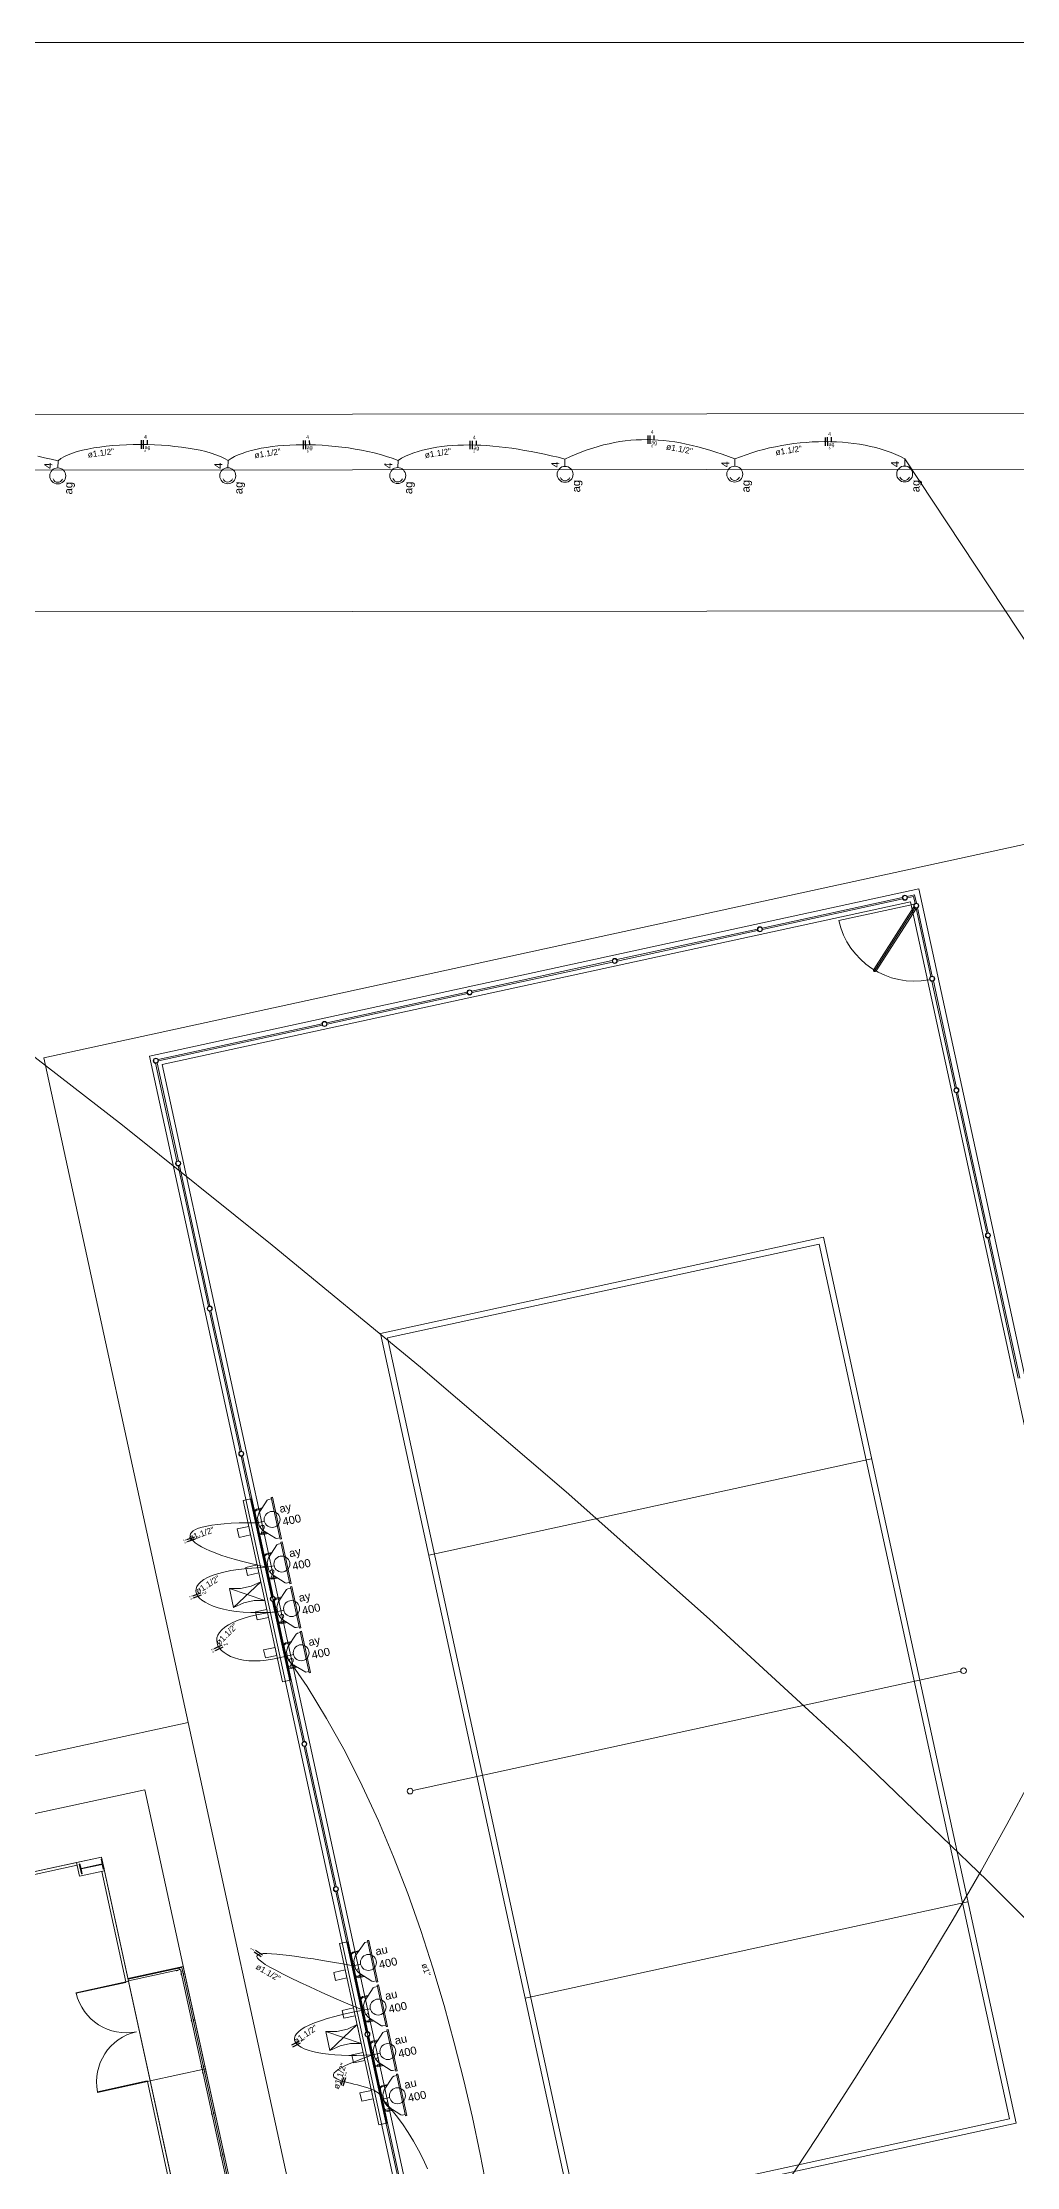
# Model space of a CAD drawing. Header units: millimetres. Extents: x -395 to 1008, y 9 to 692.
# Drawn here: x -67.12 to -49.92, y 83.32 to 120.8 of the extents above; entities that cross this region are included whole.
import ezdxf

# ---------------------------------------------------------------- set-up
doc = ezdxf.new("R2010")
doc.units = ezdxf.units.MM
doc.header["$LTSCALE"] = 0.1
doc.header["$MEASUREMENT"] = 0
doc.layers.get('0').update_dxf_attribs({"color": 5})
for name, color, linetype, lineweight in [('.10 ultra fina', 240, 'Continuous', 5), ('.15', 150, 'Continuous', 15), ('.20', 130, 'Continuous', 5), ('.25', 70, 'Continuous', 5), ('.30', 50, 'Continuous', 5), ('.40 Interno parede', 27, 'Continuous', 5)]:
    doc.layers.add(name, color=color, linetype=linetype, lineweight=lineweight)
doc.styles.add('Arial', font='arial.ttf')
doc.dimstyles.get("Standard").update_dxf_attribs({"dimtxt": 0.18, "dimasz": 0.18, "dimexe": 0.18, "dimexo": 0.0625, "dimgap": 0.09, "dimtad": 0, "dimtih": 1, "dimtoh": 1, "dimdec": 4, "dimzin": 0, "dimdsep": 46, "dimtxsty": 'Standard', "dimcen": 0.09, "dimadec": 0, "dimazin": 0, "dimtfac": 1, "dimtdec": 4, "dimtofl": 0, "dimtmove": 0, "dimatfit": 3, "dimfxl": 1, "dimtolj": 1, "dimtzin": 0, "dimarcsym": 0})

# ---------------------------------------------------------------- blocks, each defined once
blk = doc.blocks.new('_Oblique')
at = {"color": 0, "linetype": 'ByBlock', "lineweight": -2}
blk.add_line((-0.5, -0.5), (0.5, 0.5), dxfattribs=at)
blk = doc.blocks.new('*D20')
at = {"layer": '.10 ultra fina', "color": 0, "lineweight": -2, "transparency": 16777216}
for p, q in [((-136.356, 120.8), (-14.162, 120.799)), ((-136.256, 114.371), (-136.256, 120.9)), ((-14.262, 114.37), (-14.262, 120.899))]:
    blk.add_line(p, q, dxfattribs=at)
at = {"layer": 'Defpoints', "color": 0, "transparency": 16777216}
for p in [(-14.262, 120.799), (-136.256, 114.171), (-14.262, 114.17)]:
    blk.add_point(p, dxfattribs=at)
at = {"layer": '.10 ultra fina', "color": 0, "lineweight": -2, "transparency": 16777216, "xscale": 0.2, "yscale": 0.2, "zscale": 0.2}
for p, rotation in [((-136.256, 120.8), 179.9993202960368), ((-14.262, 120.799), 359.9993202960368)]:
    blk.add_blockref('_Oblique', p, dxfattribs=dict(at, rotation=rotation))
at = {"layer": '.10 ultra fina', "color": 0, "lineweight": 5, "transparency": 16777216, "insert": (-75.259, 120.979), "char_height": 0.18, "attachment_point": 5, "rotation": 359.9993}
blk.add_mtext('\\A1;122', dxfattribs=at)
blk = doc.blocks.new('eeetet')
at = {"layer": '.10 ultra fina', "color": 240, "lineweight": 5}
for p, q in [((678.938, 174.37), (556.944, 174.258)), ((652.282, 173.367), (575.287, 173.291)), ((652.287, 170.867), (575.292, 170.791)), ((626.105, 162.968), (643.596, 166.772)), ((627.97, 162.996), (641.552, 165.95)), ((627.97, 162.996), (641.552, 165.95)), ((628.198, 162.85), (641.406, 165.722)), ((641.263, 165.797), (638.786, 165.259)), ((641.269, 165.772), (638.792, 165.234)), ((641.474, 165.683), (640.14, 165.393)), ((641.479, 165.844), (641.347, 165.816)), ((641.459, 165.814), (641.352, 165.791)), ((641.406, 165.722), (647.125, 139.42)), ((641.486, 165.692), (641.459, 165.814)), ((641.511, 165.697), (641.479, 165.844)), ((641.552, 165.95), (647.353, 139.274)), ((641.552, 165.95), (647.353, 139.274)), ((641.466, 165.636), (640.756, 164.53)), ((641.484, 165.615), (640.763, 164.494)), ((641.509, 165.608), (640.798, 164.502)), ((641.504, 165.608), (641.766, 164.403)), ((641.529, 165.614), (641.791, 164.409)), ((638.703, 165.241), (636.225, 164.702)), ((638.708, 165.216), (636.23, 164.677)), ((636.141, 164.684), (633.663, 164.145)), ((636.146, 164.659), (633.668, 164.12)), ((642.194, 162.436), (641.784, 164.32)), ((642.219, 162.441), (641.809, 164.325)), ((633.579, 164.127), (631.102, 163.588)), ((633.585, 164.102), (631.107, 163.563)), ((631.018, 163.57), (628.123, 162.94)), ((631.024, 163.545), (628.129, 162.915)), ((628.655, 151.242), (626.105, 162.968)), ((633.77, 136.32), (627.97, 162.996)), ((633.77, 136.32), (627.97, 162.996)), ((628.457, 161.145), (628.081, 162.874)), ((628.482, 161.151), (628.106, 162.879)), ((633.903, 136.61), (628.198, 162.85)), ((642.751, 159.875), (642.212, 162.352)), ((642.776, 159.88), (642.237, 162.358)), ((629.014, 158.584), (628.476, 161.062)), ((629.039, 158.589), (628.5, 161.067)), ((632.053, 158.102), (639.87, 159.802)), ((632.172, 158.026), (639.794, 159.683)), ((639.794, 159.683), (643.151, 144.244)), ((639.87, 159.802), (643.27, 144.168)), ((643.308, 157.313), (642.769, 159.791)), ((643.333, 157.318), (642.794, 159.797)), ((629.571, 156.022), (629.033, 158.5)), ((629.596, 156.027), (629.057, 158.505)), ((635.453, 142.468), (632.053, 158.102)), ((635.529, 142.587), (632.172, 158.026)), ((630.128, 153.461), (629.59, 155.938)), ((630.153, 153.466), (629.614, 155.944)), ((640.72, 155.894), (632.903, 154.194)), ((630.685, 150.9), (630.146, 153.377)), ((630.71, 150.905), (630.171, 153.383)), ((642.295, 152.143), (632.621, 150.039)), ((614.482, 148.161), (628.655, 151.242)), ((628.655, 151.242), (614.482, 148.161)), ((639.939, 99.348), (628.655, 151.242)), ((631.242, 148.338), (630.703, 150.816)), ((631.267, 148.344), (630.728, 150.821)), ((601.498, 144.315), (627.89, 150.053)), ((627.89, 150.053), (636.009, 112.713)), ((627.125, 148.864), (602.687, 143.55)), ((626.686, 148.768), (627.125, 148.864)), ((627.119, 148.826), (627.133, 148.829)), ((627.137, 148.743), (627.119, 148.826)), ((637.56, 100.877), (627.125, 148.864)), ((627.125, 148.864), (627.178, 148.62)), ((627.133, 148.829), (627.171, 148.655)), ((603.127, 143.645), (626.686, 148.768)), ((603.138, 143.597), (626.696, 148.719)), ((626.739, 148.525), (626.686, 148.768)), ((626.732, 148.742), (626.746, 148.745)), ((626.77, 148.567), (626.732, 148.742)), ((627.178, 148.62), (626.739, 148.525)), ((626.746, 148.745), (626.764, 148.662)), ((626.764, 148.662), (627.137, 148.743)), ((627.139, 148.735), (626.766, 148.654)), ((626.766, 148.654), (626.784, 148.571)), ((626.784, 148.571), (626.77, 148.567)), ((627.553, 146.662), (627.129, 148.61)), ((627.157, 148.651), (627.139, 148.735)), ((627.171, 148.655), (627.157, 148.651)), ((627.178, 148.62), (628.4, 143.001)), ((628.4, 143.001), (627.178, 148.62)), ((627.602, 146.673), (627.178, 148.62)), ((631.799, 145.777), (631.26, 148.254)), ((631.824, 145.782), (631.285, 148.26)), ((642.42, 148.077), (634.603, 146.377)), ((626.673, 146.471), (627.553, 146.662)), ((626.676, 146.461), (627.555, 146.652)), ((627.553, 146.662), (627.602, 146.673)), ((627.555, 146.652), (627.553, 146.662)), ((627.591, 146.722), (628.568, 146.934)), ((628.544, 146.916), (627.594, 146.709)), ((628.521, 146.88), (627.6, 146.68)), ((627.602, 146.673), (627.984, 144.914)), ((628.498, 146.906), (628.504, 146.876)), ((628.521, 146.88), (630.295, 138.72)), ((628.557, 146.854), (628.528, 146.848)), ((628.544, 146.916), (630.324, 138.726)), ((628.568, 146.934), (628.961, 145.126)), ((626.676, 146.461), (626.673, 146.471)), ((632.356, 143.215), (631.817, 145.693)), ((632.381, 143.221), (631.842, 145.699)), ((627.984, 144.914), (628.961, 145.126)), ((628.961, 145.126), (630.364, 138.677)), ((627.054, 144.722), (627.933, 144.913)), ((627.054, 144.722), (627.056, 144.712)), ((627.056, 144.712), (627.935, 144.903)), ((627.935, 144.903), (627.933, 144.913)), ((627.935, 144.903), (627.984, 144.914)), ((628.351, 142.99), (627.935, 144.903)), ((627.984, 144.914), (628.4, 143.001)), ((643.27, 144.168), (635.453, 142.468)), ((643.151, 144.244), (635.529, 142.587))]:
    blk.add_line(p, q, dxfattribs=at)
for points in [[(629.626, 155.157), (629.766, 155.188), (630.462, 151.988), (630.322, 151.957), (629.626, 155.157)], [(630.125, 155.184), (630.071, 155.172), (630.05, 155.16), (629.903, 154.932), (629.88, 154.854), (629.889, 154.774), (629.914, 154.698), (629.967, 154.636), (630.195, 154.49), (630.22, 154.487), (630.274, 154.499)], [(630.12, 155.208), (630.28, 154.476), (630.303, 154.481), (630.144, 155.213), (630.12, 155.208)], [(629.961, 154.553), (630.062, 154.575), (630.043, 154.587), (629.957, 154.569), (629.923, 154.577), (629.91, 154.599), (629.836, 154.942), (629.839, 154.967), (629.866, 154.989), (629.952, 155.008), (629.964, 155.027), (629.863, 155.005), (629.827, 154.981), (629.82, 154.938), (629.895, 154.596), (629.919, 154.56), (629.961, 154.553)], [(629.523, 154.654), (629.726, 154.698), (629.758, 154.55), (629.556, 154.506), (629.523, 154.654)], [(630.132, 153.767), (630.233, 153.789), (630.214, 153.801), (630.128, 153.782), (630.094, 153.791), (630.081, 153.813), (630.007, 154.156), (630.01, 154.181), (630.037, 154.203), (630.123, 154.222), (630.135, 154.24), (630.034, 154.218), (629.998, 154.195), (629.991, 154.152), (630.066, 153.81), (630.09, 153.774), (630.132, 153.767)], [(630.297, 154.398), (630.242, 154.386), (630.221, 154.373), (630.074, 154.146), (630.051, 154.067), (630.06, 153.988), (630.084, 153.912), (630.138, 153.85), (630.366, 153.704), (630.391, 153.701), (630.445, 153.713)], [(630.291, 154.421), (630.451, 153.689), (630.474, 153.694), (630.315, 154.426), (630.291, 154.421)], [(629.458, 153.27), (629.937, 153.724), (629.767, 153.647), (629.58, 153.606), (629.385, 153.604), (629.458, 153.27)], [(629.671, 153.977), (629.873, 154.021), (629.903, 153.88), (629.701, 153.836), (629.671, 153.977)], [(630.01, 153.39), (629.937, 153.724)], [(629.458, 153.27), (629.636, 153.349), (629.823, 153.39), (630.01, 153.39), (629.385, 153.604)], [(630.303, 152.981), (630.404, 153.003), (630.385, 153.015), (630.299, 152.996), (630.265, 153.005), (630.252, 153.026), (630.178, 153.369), (630.181, 153.394), (630.208, 153.416), (630.294, 153.435), (630.306, 153.454), (630.205, 153.432), (630.169, 153.408), (630.162, 153.366), (630.237, 153.023), (630.261, 152.988), (630.303, 152.981)], [(630.467, 153.612), (630.413, 153.6), (630.391, 153.587), (630.245, 153.36), (630.222, 153.281), (630.231, 153.201), (630.255, 153.125), (630.309, 153.063), (630.537, 152.917), (630.562, 152.915), (630.616, 152.927)], [(630.462, 153.635), (630.622, 152.903), (630.645, 152.908), (630.486, 153.64), (630.462, 153.635)], [(629.842, 153.19), (630.044, 153.234), (630.075, 153.094), (629.872, 153.05), (629.842, 153.19)], [(629.987, 152.521), (630.19, 152.565), (630.22, 152.424), (630.018, 152.38), (629.987, 152.521)], [(630.474, 152.194), (630.575, 152.216), (630.556, 152.228), (630.47, 152.21), (630.436, 152.219), (630.423, 152.24), (630.349, 152.583), (630.352, 152.608), (630.379, 152.63), (630.465, 152.649), (630.477, 152.668), (630.376, 152.646), (630.34, 152.622), (630.333, 152.579), (630.408, 152.237), (630.432, 152.201), (630.474, 152.194)], [(630.638, 152.825), (630.584, 152.814), (630.562, 152.801), (630.416, 152.573), (630.393, 152.495), (630.402, 152.415), (630.426, 152.339), (630.48, 152.277), (630.733, 152.128), (630.787, 152.14)], [(630.633, 152.848), (630.792, 152.117), (630.816, 152.122), (630.657, 152.853), (630.633, 152.848)], [(632.022, 144.14), (632.162, 144.17), (631.466, 147.37), (631.326, 147.34), (632.022, 144.14)], [(631.974, 146.682), (631.92, 146.67), (631.895, 146.673), (631.667, 146.819), (631.613, 146.881), (631.589, 146.957), (631.58, 147.036), (631.603, 147.115), (631.771, 147.355), (631.825, 147.367)], [(631.979, 146.658), (631.82, 147.39), (631.844, 147.395), (632.003, 146.663), (631.979, 146.658)], [(631.562, 147.187), (631.664, 147.209), (631.652, 147.19), (631.566, 147.172), (631.539, 147.149), (631.536, 147.125), (631.61, 146.782), (631.623, 146.76), (631.657, 146.751), (631.743, 146.77), (631.762, 146.758), (631.661, 146.736), (631.619, 146.743), (631.595, 146.779), (631.52, 147.121), (631.527, 147.163), (631.562, 147.187)], [(631.255, 146.689), (631.458, 146.733), (631.427, 146.872), (631.225, 146.828), (631.255, 146.689)], [(632.145, 145.896), (632.091, 145.884), (632.066, 145.886), (631.838, 146.032), (631.784, 146.094), (631.76, 146.17), (631.75, 146.25), (631.774, 146.328), (631.92, 146.556), (631.942, 146.569), (631.996, 146.581)], [(632.15, 145.872), (631.991, 146.604), (632.015, 146.609), (632.174, 145.877), (632.15, 145.872)], [(631.401, 146.019), (631.603, 146.063), (631.573, 146.203), (631.371, 146.159), (631.401, 146.019)], [(631.733, 146.401), (631.835, 146.423), (631.823, 146.404), (631.737, 146.386), (631.709, 146.363), (631.707, 146.338), (631.781, 145.996), (631.794, 145.974), (631.828, 145.965), (631.914, 145.984), (631.933, 145.972), (631.832, 145.95), (631.79, 145.956), (631.766, 145.992), (631.691, 146.335), (631.698, 146.377), (631.733, 146.401)], [(631.085, 145.787), (631.28, 145.789), (631.467, 145.829), (631.637, 145.907), (631.157, 145.452)], [(631.637, 145.907), (631.71, 145.572)], [(632.321, 145.086), (632.162, 145.817), (632.186, 145.823), (632.345, 145.091), (632.321, 145.086)], [(631.085, 145.787), (631.71, 145.572), (631.523, 145.572), (631.336, 145.532), (631.157, 145.452), (631.085, 145.787)], [(631.904, 145.615), (632.006, 145.637), (631.994, 145.618), (631.908, 145.599), (631.88, 145.577), (631.878, 145.552), (631.952, 145.209), (631.965, 145.188), (631.999, 145.179), (632.085, 145.197), (632.104, 145.185), (632.003, 145.163), (631.961, 145.17), (631.937, 145.206), (631.862, 145.548), (631.869, 145.59), (631.904, 145.615)], [(632.316, 145.109), (632.262, 145.097), (632.237, 145.1), (632.009, 145.246), (631.955, 145.308), (631.931, 145.384), (631.921, 145.464), (631.945, 145.542), (632.091, 145.769), (632.113, 145.782), (632.167, 145.794)], [(631.572, 145.233), (631.774, 145.277), (631.744, 145.417), (631.542, 145.373), (631.572, 145.233)], [(631.719, 144.555), (631.922, 144.599), (631.889, 144.747), (631.687, 144.703), (631.719, 144.555)], [(632.075, 144.828), (632.177, 144.85), (632.165, 144.831), (632.079, 144.813), (632.051, 144.79), (632.049, 144.765), (632.123, 144.423), (632.136, 144.401), (632.17, 144.393), (632.256, 144.411), (632.275, 144.399), (632.174, 144.377), (632.132, 144.384), (632.108, 144.419), (632.033, 144.762), (632.04, 144.804), (632.075, 144.828)], [(632.487, 144.323), (632.433, 144.311), (632.408, 144.314), (632.18, 144.46), (632.126, 144.521), (632.102, 144.598), (632.092, 144.677), (632.116, 144.756), (632.262, 144.983), (632.284, 144.996), (632.338, 145.008)], [(632.492, 144.299), (632.333, 145.031), (632.357, 145.036), (632.516, 144.305), (632.492, 144.299)]]:
    blk.add_lwpolyline(points, dxfattribs=at)
for centre, radius in [((641.308, 165.794), 0.0446), ((641.308, 165.794), 0.0382), ((641.508, 165.653), 0.0446), ((641.508, 165.653), 0.0382), ((638.747, 165.237), 0.0446), ((638.747, 165.237), 0.0382), ((636.185, 164.68), 0.0446), ((636.185, 164.68), 0.0382), ((641.788, 164.365), 0.0446), ((641.788, 164.365), 0.0382), ((633.624, 164.124), 0.0446), ((633.624, 164.124), 0.0382), ((631.062, 163.567), 0.0446), ((631.062, 163.567), 0.0382), ((628.085, 162.918), 0.0446), ((628.085, 162.918), 0.0382), ((642.216, 162.397), 0.0446), ((642.216, 162.397), 0.0382), ((628.479, 161.106), 0.0446), ((628.479, 161.106), 0.0382), ((642.773, 159.835), 0.0446), ((642.773, 159.835), 0.0382), ((629.036, 158.545), 0.0446), ((629.036, 158.545), 0.0382), ((629.593, 155.983), 0.0446), ((629.593, 155.983), 0.0382), ((630.15, 153.421), 0.0446), ((630.15, 153.421), 0.0382), ((642.343, 152.153), 0.05), ((630.706, 150.861), 0.0446), ((630.706, 150.861), 0.0382), ((632.572, 150.029), 0.05), ((631.263, 148.299), 0.0446), ((631.263, 148.299), 0.0382), ((631.82, 145.737), 0.0446), ((631.82, 145.737), 0.0382)]:
    blk.add_circle(centre, radius, dxfattribs=at)
for centre, radius, start, end in [((641.477, 165.692), 1.37, 192.6341, 280.6812), ((640.777, 164.516), 0.0255, 147.2675, 327.2675), ((628.452, 146.88), 0.0228, 53.3552, 151.1798), ((628.452, 146.88), 0.0228, 233.3552, 331.1798), ((628.553, 146.802), 0.0228, 143.3552, 241.1798), ((628.553, 146.802), 0.0228, 323.3552, 61.1798), ((627.561, 146.674), 0.91, 193.5202, 281.6497), ((628.731, 145.984), 0.0228, 143.3552, 241.1798), ((628.731, 145.984), 0.0228, 323.3552, 61.1798), ((627.947, 144.896), 0.91, 102.8853, 191.0149), ((628.909, 145.166), 0.0228, 143.3552, 241.1798), ((628.93, 145.066), 0.0228, 143.3552, 241.1798), ((628.909, 145.166), 0.0228, 323.3552, 61.1798), ((628.93, 145.066), 0.0228, 323.3552, 61.1798), ((629.089, 144.336), 0.0228, 143.3552, 241.1798), ((629.089, 144.336), 0.0228, 323.3552, 61.1798), ((629.248, 143.606), 0.0228, 143.3552, 241.1798), ((629.248, 143.606), 0.0228, 323.3552, 61.1798)]:
    blk.add_arc(centre, radius, start, end, dxfattribs=at)
dim = blk.add_aligned_dim(p1=(556.944, 174.258), p2=(678.938, 174.256), distance=6.629, dimstyle='Standard', override={"dimasz": 0.2, "dimexe": 0.1, "dimexo": 0.2, "dimtad": 1, "dimtih": 0, "dimtoh": 0, "dimdec": 1, "dimzin": 8, "dimblk": 'Oblique', "dimdle": 0.1, "dimadec": 1, "dimazin": 3}, dxfattribs=at)
dim.commit()
dim.dimension.update_dxf_attribs({"geometry": '*D20', "text_midpoint": (617.941, 181.066), "insert": (693.2, 60.087)})

msp = doc.modelspace()

# ---------------------------------------------------------------- linework, layer by layer
at = {"layer": '.15', "color": 150, "lineweight": 15}
for p, q in [((-66.843, 113.292), (-66.84, 113.42)), ((-63.842, 113.295), (-63.84, 113.423)), ((-60.843, 113.298), (-60.84, 113.426)), ((-57.894, 113.32), (-57.895, 113.449)), ((-54.896, 113.323), (-54.895, 113.452)), ((-51.896, 113.326), (-51.895, 113.454)), ((-63.2, 94.705), (-63.325, 94.678)), ((-63.029, 93.919), (-63.154, 93.891)), ((-62.858, 93.133), (-62.983, 93.105)), ((-62.688, 92.352), (-62.814, 92.325)), ((-61.5, 86.887), (-61.625, 86.86)), ((-61.329, 86.101), (-61.455, 86.074)), ((-61.158, 85.315), (-61.284, 85.288)), ((-60.988, 84.535), (-61.114, 84.507))]:
    msp.add_line(p, q, dxfattribs=at)
for centre in [(-66.847, 113.151), (-63.845, 113.154), (-60.846, 113.157), (-57.892, 113.179), (-54.897, 113.182), (-51.897, 113.185), (-63.062, 94.735), (-62.891, 93.949), (-62.72, 93.163), (-62.55, 92.382), (-61.362, 86.917), (-61.191, 86.131), (-61.02, 85.345), (-60.851, 84.565)]:
    msp.add_circle(centre, 0.141, dxfattribs=at)
for centre, start, end in [((-66.847, 113.126), 198.9847, 338.3548), ((-63.845, 113.129), 199.4153, 338.7854), ((-60.846, 113.132), 199.1196, 338.4898), ((-57.892, 113.155), 201.0185, 340.3887), ((-54.897, 113.158), 200.0542, 339.4244), ((-51.897, 113.16), 199.9507, 339.3209)]:
    msp.add_arc(centre, 0.0881, start, end, dxfattribs=at)
at = {"layer": '.20', "color": 130, "lineweight": 20}
for points in [[(-63.84, 113.423), (-63.903, 113.459), (-63.975, 113.493), (-64.054, 113.524), (-64.141, 113.552), (-64.234, 113.579), (-64.333, 113.603), (-64.438, 113.624), (-64.547, 113.643), (-64.66, 113.659), (-64.777, 113.673), (-64.896, 113.685), (-65.018, 113.694), (-65.141, 113.7), (-65.265, 113.704), (-65.389, 113.705), (-65.513, 113.704), (-65.636, 113.701), (-65.757, 113.695), (-65.875, 113.686), (-65.991, 113.675), (-66.103, 113.661), (-66.211, 113.645), (-66.313, 113.626), (-66.41, 113.604), (-66.501, 113.58), (-66.585, 113.553), (-66.662, 113.524), (-66.73, 113.492), (-66.79, 113.458), (-66.84, 113.42)], [(-60.84, 113.426), (-60.941, 113.463), (-61.045, 113.496), (-61.151, 113.528), (-61.26, 113.556), (-61.372, 113.582), (-61.485, 113.605), (-61.599, 113.626), (-61.715, 113.644), (-61.831, 113.66), (-61.948, 113.673), (-62.065, 113.684), (-62.182, 113.692), (-62.298, 113.697), (-62.413, 113.7), (-62.526, 113.701), (-62.639, 113.699), (-62.749, 113.695), (-62.856, 113.688), (-62.961, 113.679), (-63.063, 113.668), (-63.162, 113.654), (-63.257, 113.638), (-63.348, 113.619), (-63.434, 113.598), (-63.516, 113.575), (-63.592, 113.549), (-63.663, 113.521), (-63.729, 113.491), (-63.788, 113.458), (-63.84, 113.423)], [(-57.895, 113.449), (-58.016, 113.479), (-58.136, 113.507), (-58.255, 113.534), (-58.372, 113.559), (-58.489, 113.582), (-58.605, 113.602), (-58.72, 113.621), (-58.833, 113.638), (-58.945, 113.653), (-59.056, 113.666), (-59.165, 113.676), (-59.272, 113.685), (-59.378, 113.691), (-59.482, 113.695), (-59.584, 113.697), (-59.684, 113.696), (-59.783, 113.694), (-59.879, 113.688), (-59.973, 113.681), (-60.065, 113.67), (-60.154, 113.658), (-60.241, 113.643), (-60.326, 113.625), (-60.407, 113.605), (-60.487, 113.582), (-60.563, 113.556), (-60.637, 113.528), (-60.708, 113.497), (-60.776, 113.463), (-60.84, 113.426)], [(-57.895, 113.449), (-57.796, 113.494), (-57.696, 113.536), (-57.598, 113.575), (-57.501, 113.61), (-57.404, 113.643), (-57.307, 113.672), (-57.211, 113.697), (-57.115, 113.72), (-57.019, 113.739), (-56.924, 113.756), (-56.829, 113.769), (-56.733, 113.779), (-56.637, 113.786), (-56.541, 113.79), (-56.445, 113.791), (-56.348, 113.789), (-56.251, 113.783), (-56.153, 113.775), (-56.055, 113.764), (-55.955, 113.75), (-55.855, 113.733), (-55.753, 113.713), (-55.651, 113.69), (-55.547, 113.665), (-55.442, 113.636), (-55.336, 113.605), (-55.228, 113.571), (-55.119, 113.534), (-55.008, 113.494), (-54.895, 113.452)], [(-51.895, 113.454), (-51.973, 113.494), (-52.053, 113.531), (-52.137, 113.565), (-52.223, 113.596), (-52.312, 113.624), (-52.404, 113.65), (-52.498, 113.673), (-52.594, 113.693), (-52.692, 113.71), (-52.792, 113.725), (-52.894, 113.736), (-52.997, 113.745), (-53.101, 113.752), (-53.207, 113.755), (-53.313, 113.756), (-53.42, 113.755), (-53.528, 113.75), (-53.636, 113.743), (-53.744, 113.733), (-53.852, 113.721), (-53.96, 113.706), (-54.068, 113.688), (-54.175, 113.667), (-54.281, 113.644), (-54.387, 113.619), (-54.491, 113.591), (-54.595, 113.56), (-54.697, 113.526), (-54.797, 113.49), (-54.895, 113.452)], [(-81.901, 113.416), (-79.195, 111.579), (-76.484, 109.694), (-73.773, 107.762), (-71.069, 105.784), (-68.377, 103.761), (-65.705, 101.692), (-63.059, 99.578), (-60.446, 97.421), (-57.87, 95.221), (-55.34, 92.978), (-52.861, 90.692), (-50.44, 88.366), (-48.083, 85.998), (-45.796, 83.59), (-43.586, 81.142)], [(-66.84, 113.42), (-66.96, 113.447), (-67.08, 113.472), (-67.201, 113.497)], [(-51.895, 113.454), (-49.399, 109.681), (-47.078, 106.082), (-44.923, 102.651), (-42.928, 99.378), (-41.085, 96.253), (-39.389, 93.268), (-37.831, 90.414), (-36.405, 87.681), (-35.103, 85.061), (-33.918, 82.544)], [(-63.154, 93.891), (-63.314, 93.927), (-63.464, 93.962), (-63.604, 93.998), (-63.735, 94.035), (-63.856, 94.072), (-63.968, 94.108), (-64.069, 94.145), (-64.16, 94.182), (-64.241, 94.218), (-64.311, 94.254), (-64.371, 94.289), (-64.42, 94.323), (-64.459, 94.357), (-64.486, 94.39), (-64.503, 94.421), (-64.508, 94.452), (-64.501, 94.481), (-64.484, 94.508), (-64.454, 94.534), (-64.413, 94.558), (-64.36, 94.581), (-64.295, 94.601), (-64.218, 94.619), (-64.128, 94.635), (-64.026, 94.649), (-63.912, 94.66), (-63.784, 94.669), (-63.644, 94.675), (-63.491, 94.678), (-63.325, 94.678)], [(-62.983, 93.105), (-63.143, 93.095), (-63.295, 93.091), (-63.438, 93.094), (-63.573, 93.101), (-63.698, 93.114), (-63.814, 93.131), (-63.92, 93.153), (-64.017, 93.178), (-64.104, 93.207), (-64.18, 93.239), (-64.246, 93.274), (-64.301, 93.31), (-64.345, 93.349), (-64.377, 93.389), (-64.398, 93.43), (-64.408, 93.472), (-64.405, 93.514), (-64.39, 93.555), (-64.362, 93.596), (-64.321, 93.636), (-64.268, 93.675), (-64.201, 93.712), (-64.12, 93.746), (-64.026, 93.778), (-63.917, 93.807), (-63.794, 93.833), (-63.657, 93.854), (-63.505, 93.871), (-63.337, 93.884), (-63.154, 93.891)], [(-62.814, 92.325), (-62.936, 92.291), (-63.054, 92.267), (-63.167, 92.25), (-63.275, 92.241), (-63.378, 92.239), (-63.475, 92.243), (-63.566, 92.254), (-63.65, 92.271), (-63.727, 92.293), (-63.797, 92.319), (-63.859, 92.35), (-63.912, 92.385), (-63.957, 92.422), (-63.993, 92.463), (-64.019, 92.506), (-64.035, 92.551), (-64.041, 92.597), (-64.036, 92.645), (-64.019, 92.692), (-63.992, 92.74), (-63.952, 92.787), (-63.899, 92.833), (-63.834, 92.877), (-63.756, 92.919), (-63.664, 92.959), (-63.558, 92.996), (-63.437, 93.03), (-63.301, 93.06), (-63.15, 93.085), (-62.983, 93.105)], [(-59.264, 82.898), (-59.389, 83.534), (-59.528, 84.181), (-59.68, 84.836), (-59.847, 85.497), (-60.028, 86.159), (-60.226, 86.822), (-60.44, 87.482), (-60.67, 88.136), (-60.919, 88.781), (-61.185, 89.416), (-61.471, 90.036), (-61.776, 90.64), (-62.101, 91.225), (-62.446, 91.787), (-62.814, 92.325)], [(-54.163, 82.74), (-53.447, 83.831), (-52.778, 84.868), (-52.156, 85.853), (-51.577, 86.791), (-51.041, 87.684), (-50.547, 88.536), (-50.092, 89.35), (-49.676, 90.131)], [(-61.625, 86.86), (-61.817, 86.893), (-61.999, 86.924), (-62.171, 86.952), (-62.334, 86.979), (-62.486, 87.002), (-62.628, 87.023), (-62.758, 87.04), (-62.876, 87.054), (-62.982, 87.065), (-63.074, 87.072), (-63.154, 87.075), (-63.219, 87.074), (-63.27, 87.068), (-63.307, 87.057), (-63.327, 87.042), (-63.332, 87.022), (-63.321, 86.996), (-63.292, 86.964), (-63.247, 86.927), (-63.183, 86.884), (-63.101, 86.835), (-63, 86.779), (-62.88, 86.717), (-62.74, 86.647), (-62.58, 86.571), (-62.398, 86.487), (-62.196, 86.396), (-61.971, 86.296), (-61.724, 86.189), (-61.455, 86.074)], [(-61.284, 85.288), (-61.432, 85.279), (-61.574, 85.275), (-61.71, 85.275), (-61.837, 85.279), (-61.957, 85.286), (-62.069, 85.297), (-62.172, 85.31), (-62.267, 85.327), (-62.352, 85.347), (-62.429, 85.369), (-62.495, 85.394), (-62.551, 85.421), (-62.597, 85.45), (-62.632, 85.481), (-62.656, 85.514), (-62.669, 85.548), (-62.669, 85.583), (-62.658, 85.62), (-62.634, 85.657), (-62.598, 85.695), (-62.548, 85.734), (-62.485, 85.773), (-62.408, 85.812), (-62.317, 85.851), (-62.211, 85.89), (-62.091, 85.928), (-61.955, 85.966), (-61.804, 86.003), (-61.637, 86.039), (-61.455, 86.074)], [(-61.114, 84.507), (-61.128, 84.545), (-61.151, 84.578), (-61.183, 84.609), (-61.223, 84.636), (-61.269, 84.661), (-61.32, 84.684), (-61.376, 84.704), (-61.435, 84.723), (-61.495, 84.741), (-61.557, 84.757), (-61.618, 84.772), (-61.679, 84.787), (-61.736, 84.801), (-61.791, 84.816), (-61.84, 84.831), (-61.884, 84.846), (-61.921, 84.862), (-61.951, 84.88), (-61.971, 84.899), (-61.981, 84.919), (-61.98, 84.942), (-61.967, 84.967), (-61.94, 84.995), (-61.898, 85.026), (-61.841, 85.06), (-61.768, 85.097), (-61.676, 85.138), (-61.566, 85.184), (-61.435, 85.233), (-61.284, 85.288)], [(-60.318, 83.276), (-60.397, 83.444), (-60.48, 83.606), (-60.569, 83.763), (-60.663, 83.917), (-60.764, 84.067), (-60.873, 84.215), (-60.989, 84.361), (-61.114, 84.507)]]:
    msp.add_lwpolyline(points, dxfattribs=at)
at = {"layer": '.25', "color": 70, "lineweight": 25}
for p, q in [((-65.371, 113.63), (-65.371, 113.78)), ((-65.333, 113.63), (-65.333, 113.78)), ((-65.262, 113.705), (-65.262, 113.78)), ((-62.507, 113.626), (-62.508, 113.776)), ((-62.47, 113.626), (-62.471, 113.776)), ((-62.399, 113.702), (-62.4, 113.777)), ((-59.566, 113.622), (-59.565, 113.772)), ((-59.528, 113.622), (-59.528, 113.772)), ((-59.457, 113.696), (-59.457, 113.771)), ((-56.427, 113.716), (-56.426, 113.866)), ((-56.389, 113.715), (-56.388, 113.865)), ((-56.318, 113.79), (-56.317, 113.865)), ((-53.294, 113.681), (-53.294, 113.831)), ((-53.256, 113.682), (-53.257, 113.832)), ((-53.186, 113.757), (-53.186, 113.832)), ((-64.567, 94.379), (-64.425, 94.428)), ((-64.555, 94.344), (-64.413, 94.392)), ((-64.462, 93.387), (-64.322, 93.438)), ((-64.45, 93.352), (-64.309, 93.403)), ((-64.078, 92.457), (-63.943, 92.522)), ((-64.062, 92.423), (-63.927, 92.488)), ((-63.255, 87.014), (-63.378, 87.101)), ((-63.234, 87.044), (-63.356, 87.131)), ((-62.713, 85.461), (-62.581, 85.533)), ((-62.695, 85.428), (-62.563, 85.5)), ((-61.846, 84.754), (-61.799, 84.896)), ((-61.81, 84.742), (-61.764, 84.885))]:
    msp.add_line(p, q, dxfattribs=at)

# ---------------------------------------------------------------- block references
at = {"layer": '.30'}
msp.add_blockref('eeetet', (-693.2, -60.087), dxfattribs=at)

# ---------------------------------------------------------------- texts
at = {"layer": '.40 Interno parede', "color": 27, "attachment_point": 8, "line_spacing_factor": 0.9, "style": 'Arial'}
for s, insert, char_height, width, rotation in [('4', (-56.354, 113.891), 0.0653, 0.10011, 359.6117), ('ø1.1/2"', (-66.077, 113.501), 0.1059, 0.92508, 7.8279), ('4', (-65.299, 113.806), 0.0653, 0.10011, 359.9097), ('6', (-65.3, 113.57), 0.0406, 0.06118, 359.9097), ('ag', (-65.262, 113.605), 0.0653, 0.20021, 359.9097), ('ø1.1/2"', (-63.134, 113.494), 0.1059, 0.92508, 8.8707), ('4', (-62.437, 113.803), 0.0653, 0.10011, 0.2993), ('6', (-62.436, 113.566), 0.0406, 0.06118, 0.2993), ('ag', (-62.399, 113.602), 0.0653, 0.20021, 0.2993), ('ø1.1/2"', (-60.127, 113.498), 0.1059, 0.92508, 8.9567), ('4', (-59.494, 113.798), 0.0653, 0.10011, 359.669), ('6', (-59.495, 113.561), 0.0406, 0.06118, 359.669), ('ag', (-59.457, 113.596), 0.0653, 0.20021, 359.669), ('6', (-56.356, 113.655), 0.0406, 0.06118, 359.6117), ('ag', (-56.319, 113.69), 0.0653, 0.20021, 359.6117), ('ø1.1/2"', (-55.882, 113.573), 0.1059, 0.92508, 349.6308), ('ø1.1/2"', (-53.936, 113.546), 0.1059, 0.92508, 8.6702), ('4', (-53.224, 113.858), 0.0653, 0.10011, 0.2191), ('6', (-53.223, 113.622), 0.0406, 0.06118, 0.2191), ('ag', (-53.186, 113.657), 0.0653, 0.20021, 0.2191), ('4', (-66.942, 113.327), 0.141, 0.2169, 88.6714), ('4', (-63.941, 113.329), 0.141, 0.2169, 89.1012), ('4', (-60.942, 113.332), 0.141, 0.2169, 88.8032), ('4', (-57.994, 113.351), 0.141, 0.2169, 90.7054), ('4', (-54.995, 113.356), 0.141, 0.2169, 89.7371), ('4', (-51.996, 113.359), 0.141, 0.2169, 89.634), ('ag', (-66.545, 112.932), 0.1412, 0.4338, 88.6714), ('ag', (-63.542, 112.937), 0.1412, 0.4338, 89.1012), ('ag', (-60.544, 112.939), 0.1412, 0.4338, 88.8032), ('ag', (-57.583, 112.971), 0.1412, 0.4338, 90.7054), ('ag', (-54.591, 112.969), 0.1412, 0.4338, 89.7371), ('ag', (-51.592, 112.972), 0.1412, 0.4338, 89.634), ('ay', (-62.808, 94.832), 0.1412, 0.4119, 12.2675), ('ø1.1/2"', (-64.292, 94.429), 0.1059, 0.92508, 19.8821), ('2', (-63.212, 94.499), 0.141, 0.2169, 12.2675), ('400', (-62.701, 94.656), 0.1412, 0.6507, 12.2675), ('2.5', (-64.618, 94.342), 0.0406, 0.15292, 289.0061), ('2', (-64.395, 94.419), 0.0653, 0.10011, 289.0061), ('ay', (-62.637, 94.046), 0.1412, 0.4119, 12.2675), ('ø1.1/2"', (-64.169, 93.538), 0.1059, 0.92508, 31.92), ('2', (-63.041, 93.713), 0.141, 0.2169, 12.2675), ('400', (-62.53, 93.87), 0.1412, 0.6507, 12.2675), ('2.5', (-64.512, 93.349), 0.0406, 0.15292, 290.0718), ('2', (-64.29, 93.43), 0.0653, 0.10011, 290.0718), ('ay', (-62.466, 93.26), 0.1412, 0.4119, 12.2675), ('2', (-62.87, 92.927), 0.141, 0.2169, 12.2675), ('400', (-62.359, 93.084), 0.1412, 0.6507, 12.2675), ('ø1.1/2"', (-63.825, 92.673), 0.1059, 0.92508, 45.1209), ('ay', (-62.296, 92.48), 0.1412, 0.4119, 12.2675), ('2.5', (-64.124, 92.414), 0.0406, 0.15292, 295.6123), ('2', (-63.911, 92.516), 0.0653, 0.10011, 295.6123), ('2', (-62.7, 92.147), 0.141, 0.2169, 12.2675), ('400', (-62.189, 92.304), 0.1412, 0.6507, 12.2675), ('1', (-63.388, 87.131), 0.0653, 0.10011, 54.6034), ('au', (-61.118, 87.061), 0.1412, 0.4338, 12.2675), ('400', (-61.001, 86.839), 0.1412, 0.6507, 12.2675), ('ø1.1/2"', (-63.159, 86.69), 0.1059, 0.92508, 330.1044), ('1', (-61.512, 86.682), 0.141, 0.2169, 12.2675), ('ø1"', (-60.396, 86.774), 0.1059, 0.44137, 287.1612), ('au', (-60.947, 86.274), 0.1412, 0.4338, 12.2675), ('400', (-60.83, 86.053), 0.1412, 0.6507, 12.2675), ('1', (-61.341, 85.896), 0.141, 0.2169, 12.2675), ('ø1.1/2"', (-62.443, 85.603), 0.1059, 0.92508, 34.4696), ('1', (-62.549, 85.529), 0.0653, 0.10011, 298.6146), ('au', (-60.776, 85.488), 0.1412, 0.4338, 12.2675), ('ø1.1/2"', (-61.814, 84.898), 0.1059, 0.92508, 72.7088), ('1', (-61.17, 85.11), 0.141, 0.2169, 12.2675), ('400', (-60.659, 85.267), 0.1412, 0.6507, 12.2675), ('1', (-61.773, 84.915), 0.0653, 0.10011, 341.9818), ('au', (-60.607, 84.708), 0.1412, 0.4338, 12.2675), ('1', (-61.001, 84.33), 0.141, 0.2169, 12.2675), ('400', (-60.489, 84.486), 0.1412, 0.6507, 12.2675)]:
    msp.add_mtext(s, dxfattribs=dict(at, insert=insert, char_height=char_height, width=width, rotation=rotation))

doc.saveas('drawing.dxf')
